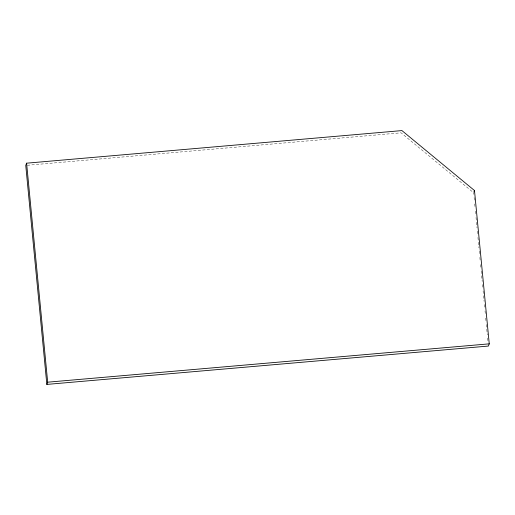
<?xml version="1.0" encoding="UTF-8"?>
<svg xmlns="http://www.w3.org/2000/svg" width="515" height="515" viewBox="0 0 515 515"><rect width="100%" height="100%" fill="white"/><g stroke="black" fill="none" stroke-linecap="round" stroke-linejoin="round"><path stroke-width="0.39" stroke-dasharray="2.58 1.93" d="M27.353 165.27L401.082 132.819L473.639 192.764L473.794 194.361M474.103 197.554L474.412 200.747M474.714 203.94L475.1 207.931M475.409 211.124L475.718 214.324M476.021 217.517L476.407 221.508M476.484 222.306L477.025 227.894M477.334 231.087L477.637 234.28M477.946 237.473L478.332 241.471M478.409 242.269L478.944 247.857M479.253 251.05L479.562 254.243M479.871 257.436L480.25 261.427M480.559 264.62L480.868 267.813M481.177 271.012L481.557 275.004M481.634 275.802L482.175 281.39M482.484 284.583L482.787 287.776M483.096 290.969L483.482 294.96M483.559 295.758L484.094 301.352M484.403 304.545L484.712 307.738M485.021 310.931L485.4 314.923M485.709 318.116L486.018 321.309M486.327 324.502L486.707 328.499M486.784 329.297L487.325 334.885M487.634 338.078L487.943 341.271"/><path stroke-width="0.77" d="M26.6 163.184L25.75 165.412L46.839 384.409L488.4 346.061L489.25 343.84L474.489 190.537L401.925 130.591L26.6 163.184L47.683 382.181L46.839 384.409M473.922 192.024L474.489 190.537M47.683 382.181L489.25 343.84"/></g></svg>
